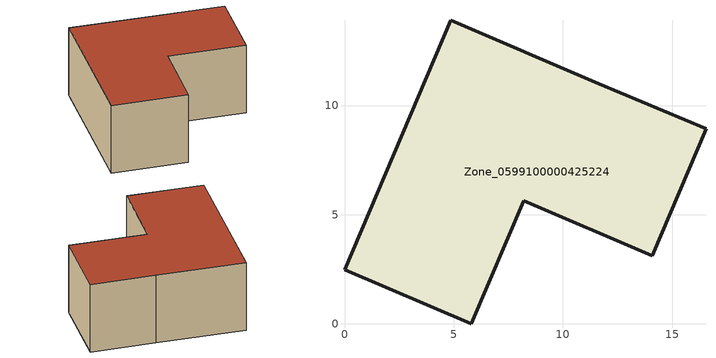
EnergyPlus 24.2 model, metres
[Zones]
Zone_0599100000425224
 floor ground (C_G): 8.21,5.63 5.82,0 0,2.47 4.88,13.91 11.64,11.01 16.55,8.93 14.1,3.12 z0
 wall outside (C_F): 11.64,11.01 4.88,13.91 0,2.47 5.82,0 8.21,5.63 14.1,3.12 16.55,8.93 11.64,11.01 z0:6.15
 roof outside (C_R): 14.1,3.12 16.55,8.93 11.64,11.01 4.88,13.91 0,2.47 5.82,0 8.21,5.63 z6.15
[BUILDING]
Pand.0599100000425224: North Axis=0; Terrain=City; Loads Convergence Tolerance Value=0.04; Temperature Convergence Tolerance Value=0.4; Solar Distribution=FullExterior; Maximum Number of Warmup Days=25; Minimum Number of Warmup Days=1
[Site:Location]
Rotterdam.The.Hague.AP_ZH_NLD Design_Conditions: Latitude=51.96; Longitude=4.45; Time Zone=1; Elevation=-4.5
[SITE:GROUNDTEMPERATURE:BUILDINGSURFACE]
18, 18, 18, 18, 18, 18, 18, 18, 18, 18, 18, 18
[MATERIAL] Thermal Absorptance=0.9; Solar Absorptance=0.7; Visible Absorptance=0.7
Name | Roughness | Thickness | Conductivity | Density | Specific Heat
G.TC.2006-2014 | MediumSmooth | 0.15 | 0.06 | 540 | 1210
F.TC.2006-2014 | Rough | 0.3 | 0.12 | 1920 | 840
R.TC.2006-2014 | MediumRough | 0.2 | 0.08 | 1500 | 1000
[CONSTRUCTION]
C_G: G.TC.2006-2014
C_F: F.TC.2006-2014
C_R: R.TC.2006-2014
[ZONE]
Zone_0599100000425224: Type=1; Multiplier=1; Ceiling Height=Autocalculate; Volume=Autocalculate; Floor Area=autocalculate; Part of Total Floor Area=Yes
[ZONEINFILTRATION:DESIGNFLOWRATE]
Infil_Zone_0599100000425224: Zone or ZoneList or Space or SpaceList=Zone_0599100000425224; Schedule=AlwaysOn; Design Flow Rate Calculation Method=Flow/Area; Flow Rate per Floor Area=0.0015; Constant Term Coefficient=1; Temperature Term Coefficient=0; Velocity Term Coefficient=0; Velocity Squared Term Coefficient=0
[HVACTEMPLATE:ZONE:IDEALLOADSAIRSYSTEM]
Zone_0599100000425224: Maximum Heating Supply Air Temperature=50; Minimum Cooling Supply Air Temperature=13; Maximum Heating Supply Air Humidity Ratio=0.0156; Minimum Cooling Supply Air Humidity Ratio=0.0077; Heating Limit=NoLimit; Cooling Limit=NoLimit; Dehumidification Control Type=ConstantSensibleHeatRatio; Cooling Sensible Heat Ratio=0.7; Dehumidification Setpoint=60; Humidification Control Type=None; Humidification Setpoint=30; Outdoor Air Method=None; Outdoor Air Flow Rate per Person=0.00944; Outdoor Air Flow Rate per Zone Floor Area=0; Outdoor Air Flow Rate per Zone=0; Demand Controlled Ventilation Type=None; Outdoor Air Economizer Type=NoEconomizer; Heat Recovery Type=None; Sensible Heat Recovery Effectiveness=0.7; Latent Heat Recovery Effectiveness=0.65
[ZONECONTROL:THERMOSTAT]
ThermostatControl_Zone_0599100000425224: Zone or ZoneList=Zone_0599100000425224; Control Type Schedule=DualSetpointControlType; Control 1=Thermostat_Zone_0599100000425224; Temperature Difference Between Cutout And Setpoint=0
[THERMOSTATSETPOINT:DUALSETPOINT]
Thermostat_Zone_0599100000425224: Heating Setpoint Temperature Schedule=HeatingSetpoint_Zone_0599100000425224; Cooling Setpoint Temperature Schedule=CoolingSetpoint_Zone_0599100000425224
[SCHEDULE:COMPACT]
HeatingSetpoint_Zone_0599100000425224: Through: 12/31, For: AllDays, Until: 24:00, 21
CoolingSetpoint_Zone_0599100000425224: Through: 12/31, For: AllDays, Until: 24:00, 24
DualSetpointControlType: Through: 12/31, For: AllDays, Until: 24:00, 4
AlwaysOn: Through: 12/31, For: AllDays, Until: 24:00, 1
